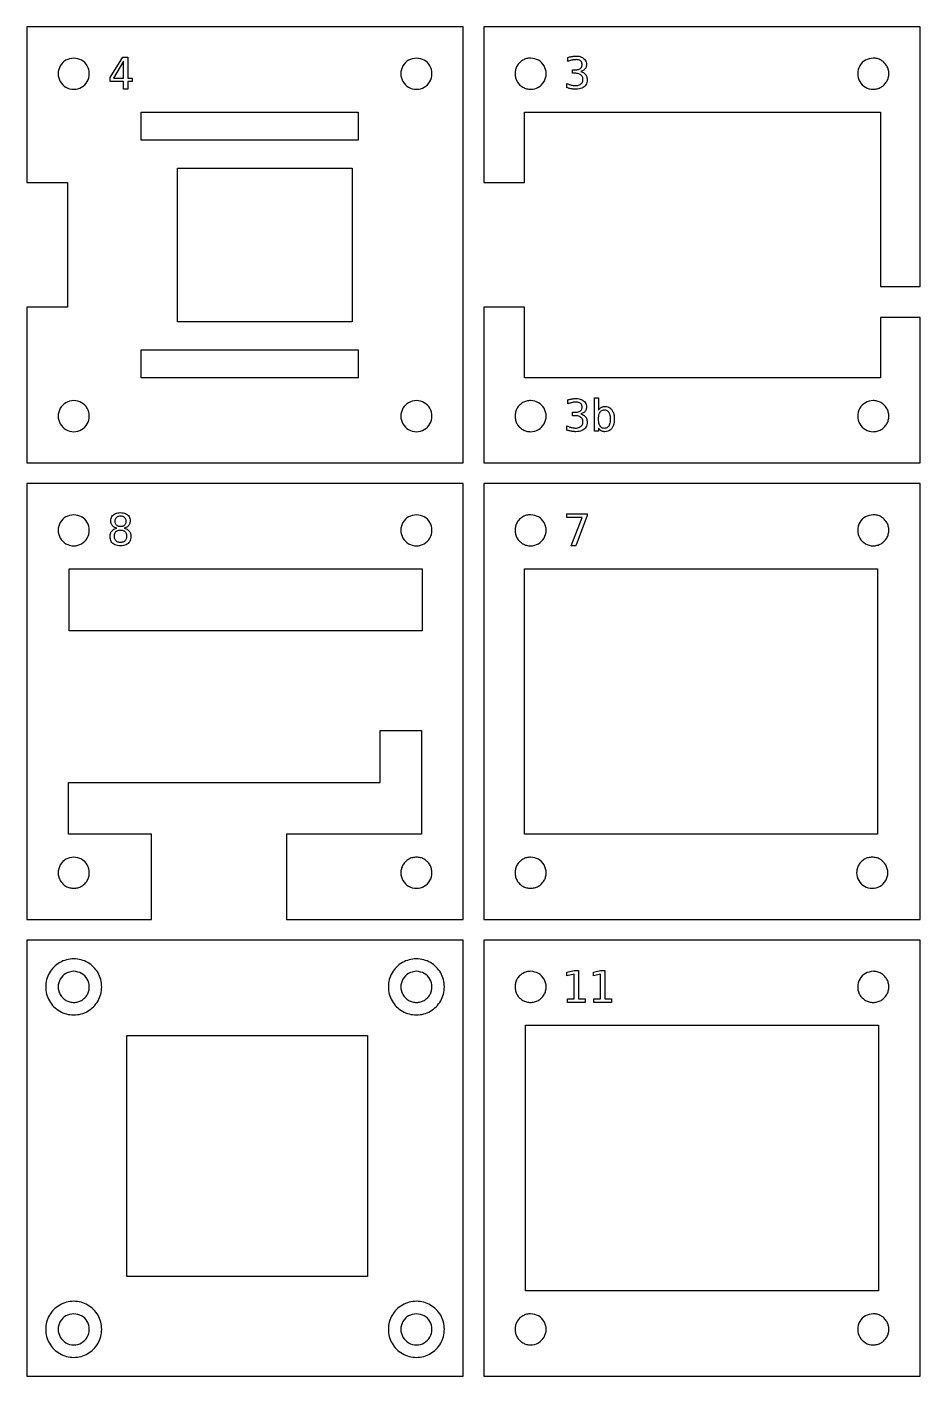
# Model space of a CAD drawing. Extents: x 2 to 176, y 2 to 132.
# Drawn here: x 2 to 88, y 2 to 132 of the extents above; entities that cross this region are included whole.
import ezdxf

# ---------------------------------------------------------------- set-up
doc = ezdxf.new("R2010")
doc.units = 0
for name, color, linetype in [('Material', 7, 'CONTINUOUS'), ('Screws', 7, 'CONTINUOUS'), ('Text', 7, 'CONTINUOUS')]:
    doc.layers.add(name, color=color, linetype=linetype)

msp = doc.modelspace()

# ---------------------------------------------------------------- linework, layer by layer
at = {"layer": 'Material', "color": 1}
for p, q in [((1.999809, 132.000241), (1.999809, 117.00002)), ((44.000208, 132.000241), (1.999809, 132.000241)), ((1.999809, 132.000241), (1.999809, 132.000241)), ((44.000208, 89.999842), (44.000208, 132.000241)), ((46.000018, 132.000241), (46.000018, 117.00002)), ((87.999866, 132.000241), (46.000018, 132.000241)), ((46.000018, 132.000241), (46.000018, 132.000241)), ((87.999866, 106.999872), (87.999866, 132.000241)), ((6.499931, 128.999976), (6.499931, 128.999976)), ((39.500088, 128.999976), (39.500088, 128.999976)), ((50.500139, 128.999976), (50.500139, 128.999976)), ((83.499743, 128.999976), (83.499743, 128.999976)), ((12.999861, 123.799811), (33.89974, 123.799811)), ((12.999861, 121.099959), (12.999861, 123.799811)), ((12.999861, 123.799811), (12.999861, 123.799811)), ((33.89974, 123.799811), (33.89974, 121.099959)), ((49.899866, 117.00002), (49.899866, 123.799811)), ((49.899866, 123.799811), (84.199786, 123.799811)), ((84.199786, 123.799811), (84.199786, 106.999872)), ((33.89974, 121.099959), (12.999861, 121.099959)), ((16.500078, 118.400106), (33.300018, 118.400106)), ((16.500078, 103.599975), (16.500078, 118.400106)), ((16.500078, 118.400106), (16.500078, 118.400106)), ((33.300018, 118.400106), (33.300018, 103.599975)), ((1.999809, 117.00002), (5.900208, 117.00002)), ((5.900208, 117.00002), (5.900208, 105.000063)), ((46.000018, 117.00002), (49.899866, 117.00002)), ((84.199786, 106.999872), (87.999866, 106.999872)), ((5.900208, 105.000063), (1.999809, 105.000063)), ((1.999809, 105.000063), (1.999809, 89.999842)), ((46.000018, 105.000063), (46.000018, 89.999842)), ((49.899866, 105.000063), (46.000018, 105.000063)), ((46.000018, 105.000063), (46.000018, 105.000063)), ((49.899866, 98.200271), (49.899866, 105.000063)), ((33.300018, 103.599975), (16.500078, 103.599975)), ((87.999866, 104.000158), (84.199786, 104.000158)), ((84.199786, 104.000158), (84.199786, 98.200271)), ((87.999866, 89.999842), (87.999866, 104.000158)), ((12.999861, 100.900125), (33.89974, 100.900125)), ((12.999861, 98.200271), (12.999861, 100.900125)), ((12.999861, 100.900125), (12.999861, 100.900125)), ((33.89974, 100.900125), (33.89974, 98.200271)), ((33.89974, 98.200271), (12.999861, 98.200271)), ((84.199786, 98.200271), (49.899866, 98.200271)), ((6.499931, 95.999821), (6.499931, 95.999821)), ((39.500088, 95.999821), (39.500088, 95.999821)), ((50.500139, 95.999821), (50.500139, 95.999821)), ((83.499743, 95.999821), (83.499743, 95.999821)), ((1.999809, 89.999842), (44.000208, 89.999842)), ((46.000018, 89.999842), (87.999866, 89.999842)), ((1.999809, 88.000032), (1.999809, 46.000184)), ((44.000208, 88.000032), (1.999809, 88.000032)), ((1.999809, 88.000032), (1.999809, 88.000032)), ((44.000208, 46.000184), (44.000208, 88.000032)), ((46.000018, 88.000032), (46.000018, 46.000184)), ((87.999866, 88.000032), (46.000018, 88.000032)), ((46.000018, 88.000032), (46.000018, 88.000032)), ((87.999866, 46.000184), (87.999866, 88.000032)), ((6.499931, 84.999767), (6.499931, 84.999767)), ((39.500088, 84.999767), (39.500088, 84.999767)), ((50.500139, 84.999767), (50.500139, 84.999767)), ((83.499743, 84.999767), (83.499743, 84.999767)), ((6.061163, 79.800153), (40.061224, 79.800153)), ((6.061163, 73.800176), (6.061163, 79.800153)), ((6.061163, 79.800153), (6.061163, 79.800153)), ((40.061224, 79.800153), (40.061224, 73.800176)), ((49.899866, 79.800153), (83.899925, 79.800153)), ((49.899866, 54.200063), (49.899866, 79.800153)), ((49.899866, 79.800153), (49.899866, 79.800153)), ((83.899925, 79.800153), (83.899925, 54.200063)), ((40.061224, 73.800176), (6.061163, 73.800176)), ((35.999869, 59.200138), (35.999869, 64.200209)), ((35.999869, 64.200209), (40.000039, 64.200209)), ((40.000039, 64.200209), (40.000039, 59.200138)), ((5.999978, 54.200063), (5.999978, 59.200138)), ((5.999978, 59.200138), (35.999869, 59.200138)), ((40.000039, 59.200138), (40.000039, 54.200063)), ((13.999766, 54.200063), (5.999978, 54.200063)), ((13.999766, 46.000184), (13.999766, 54.200063)), ((40.000039, 54.200063), (27.000178, 54.200063)), ((27.000178, 54.200063), (27.000178, 46.000184)), ((83.899925, 54.200063), (49.899866, 54.200063)), ((6.499931, 52.000163), (6.499931, 52.000163)), ((39.500088, 52.000163), (39.500088, 52.000163)), ((50.500139, 52.000163), (50.500139, 52.000163)), ((83.399974, 52.000163), (83.399974, 52.000163)), ((1.999809, 46.000184), (13.999766, 46.000184)), ((27.000178, 46.000184), (44.000208, 46.000184)), ((46.000018, 46.000184), (87.999866, 46.000184)), ((1.999809, 43.999824), (1.999809, 1.999975)), ((44.000208, 43.999824), (1.999809, 43.999824)), ((1.999809, 43.999824), (1.999809, 43.999824)), ((44.000208, 1.999975), (44.000208, 43.999824)), ((46.000018, 43.999824), (46.000018, 1.999975)), ((87.999866, 43.999824), (46.000018, 43.999824)), ((46.000018, 43.999824), (46.000018, 43.999824)), ((87.999866, 1.999975), (87.999866, 43.999824)), ((6.499931, 41.000112), (6.499931, 41.000112)), ((39.500088, 41.000112), (39.500088, 41.000112)), ((50.500139, 41.000112), (50.500139, 41.000112)), ((83.499743, 41.000112), (83.499743, 41.000112)), ((50.000188, 35.799947), (84.000247, 35.799947)), ((50.000188, 10.199855), (50.000188, 35.799947)), ((50.000188, 35.799947), (50.000188, 35.799947)), ((84.000247, 35.799947), (84.000247, 10.199855)), ((11.599774, 34.800042), (34.799874, 34.800042)), ((11.599774, 11.599942), (11.599774, 34.800042)), ((11.599774, 34.800042), (11.599774, 34.800042)), ((34.799874, 34.800042), (34.799874, 11.599942)), ((34.799874, 11.599942), (11.599774, 11.599942)), ((84.000247, 10.199855), (50.000188, 10.199855)), ((6.499931, 7.999955), (6.499931, 7.999955)), ((39.500088, 7.999955), (39.500088, 7.999955)), ((50.500139, 7.999955), (50.500139, 7.999955)), ((83.499743, 7.999955), (83.499743, 7.999955)), ((1.999809, 1.999975), (44.000208, 1.999975)), ((46.000018, 1.999975), (87.999866, 1.999975))]:
    msp.add_line(p, q, dxfattribs=at)
for points, knots in [([(6.499931, 128.999976), (6.76432, 128.958734), (7.285259, 128.877473), (7.858756, 128.280379), (8.071364, 127.501497), (7.858756, 126.714432), (7.285259, 126.141398), (6.499931, 125.928633), (5.714602, 126.141398), (5.141105, 126.714432), (4.928497, 127.501497), (5.141105, 128.280379), (5.714602, 128.877473), (6.235541, 128.958734), (6.499931, 128.999976)], [0, 0, 0, 0, 0.784194, 1.545134, 2.329328, 3.113522, 3.874462, 4.658656, 5.44285, 6.20379, 6.987984, 7.772178, 8.533118, 9.317312, 9.317312, 9.317312, 9.317312]), ([(39.500088, 128.999976), (39.764477, 128.958734), (40.285416, 128.877473), (40.858912, 128.280379), (41.07152, 127.501497), (40.858912, 126.714433), (40.285416, 126.141398), (39.500087, 125.928633), (38.714758, 126.141397), (38.14126, 126.714432), (37.928652, 127.501497), (38.14126, 128.28038), (38.714758, 128.877474), (39.235698, 128.958734), (39.500088, 128.999976)], [0, 0, 0, 0, 0.784194, 1.545133, 2.329327, 3.113521, 3.87446, 4.658654, 5.442849, 6.203789, 6.987984, 7.772179, 8.533119, 9.317314, 9.317314, 9.317314, 9.317314]), ([(50.500139, 128.999976), (50.76453, 128.958734), (51.285471, 128.877472), (51.858951, 128.280384), (52.071621, 127.501479), (51.858781, 126.714498), (51.286137, 126.14116), (50.630089, 125.965119), (50.107557, 126.034784), (49.741388, 126.186132), (49.427023, 126.427156), (49.185902, 126.741482), (49.034296, 127.107379), (48.982375, 127.500113), (49.034295, 127.892886), (49.185905, 128.258666), (49.427011, 128.573424), (49.741435, 128.812839), (50.107385, 128.970161), (50.368859, 128.99001), (50.500139, 128.999976)], [0, 0, 0, 0, 0.784194, 1.545133, 2.329327, 3.113521, 3.87446, 4.658654, 5.051361, 5.440817, 5.833524, 6.226231, 6.615687, 7.008393, 7.4011, 7.790556, 8.183263, 8.57597, 8.965426, 9.358133, 9.358133, 9.358133, 9.358133]), ([(83.499743, 128.999976), (83.631023, 128.99001), (83.892496, 128.970161), (84.258447, 128.812839), (84.572871, 128.573424), (84.813976, 128.258666), (84.965586, 127.892886), (85.017506, 127.500113), (84.965585, 127.107379), (84.813979, 126.741482), (84.572858, 126.427156), (84.258493, 126.186132), (83.892324, 126.034784), (83.369792, 125.965119), (82.713745, 126.14116), (82.141101, 126.714498), (81.92826, 127.501479), (82.140931, 128.280384), (82.714411, 128.877472), (83.235352, 128.958734), (83.499743, 128.999976)], [0, 0, 0, 0, 0.392707, 0.782163, 1.17487, 1.567576, 1.957033, 2.349739, 2.742446, 3.131902, 3.524609, 3.917316, 4.306772, 4.699478, 5.483672, 6.244612, 7.028806, 7.812999, 8.573939, 9.358133, 9.358133, 9.358133, 9.358133]), ([(6.499931, 95.999821), (6.76432, 95.958579), (7.28526, 95.877318), (7.858757, 95.280223), (8.071364, 94.50134), (7.858756, 93.714276), (7.285259, 93.141242), (6.499931, 92.928477), (5.714602, 93.141242), (5.141105, 93.714276), (4.928497, 94.50134), (5.141104, 95.280223), (5.714601, 95.877318), (6.235541, 95.958579), (6.499931, 95.999821)], [0, 0, 0, 0, 0.784195, 1.545135, 2.32933, 3.113524, 3.874463, 4.658657, 5.442851, 6.20379, 6.987984, 7.772179, 8.533119, 9.317314, 9.317314, 9.317314, 9.317314]), ([(39.500088, 95.999821), (39.764477, 95.958579), (40.285417, 95.877318), (40.858913, 95.280223), (41.07152, 94.50134), (40.858912, 93.714276), (40.285416, 93.141242), (39.500087, 92.928477), (38.714758, 93.141241), (38.14126, 93.714275), (37.928652, 94.50134), (38.141259, 95.280224), (38.714757, 95.877319), (39.235697, 95.958579), (39.500088, 95.999821)], [0, 0, 0, 0, 0.784194, 1.545135, 2.329329, 3.113522, 3.874462, 4.658655, 5.44285, 6.20379, 6.987984, 7.77218, 8.533121, 9.317316, 9.317316, 9.317316, 9.317316]), ([(50.500139, 95.999821), (50.76453, 95.958579), (51.285471, 95.877316), (51.858952, 95.280228), (52.071621, 94.501322), (51.85878, 93.714341), (51.286137, 93.141004), (50.630089, 92.964963), (50.107557, 93.034627), (49.741389, 93.185976), (49.427024, 93.427), (49.185902, 93.741325), (49.034296, 94.107222), (48.982375, 94.499956), (49.034295, 94.892729), (49.185905, 95.25851), (49.42701, 95.573268), (49.741434, 95.812683), (50.107385, 95.970006), (50.368859, 95.989855), (50.500139, 95.999821)], [0, 0, 0, 0, 0.784194, 1.545135, 2.329329, 3.113522, 3.874462, 4.658655, 5.051362, 5.440818, 5.833524, 6.226231, 6.615687, 7.008394, 7.401101, 7.790557, 8.183264, 8.575971, 8.965428, 9.358135, 9.358135, 9.358135, 9.358135]), ([(83.499743, 95.999821), (83.631023, 95.989855), (83.892497, 95.970006), (84.258447, 95.812683), (84.572871, 95.573268), (84.813977, 95.25851), (84.965587, 94.892729), (85.017506, 94.499956), (84.965585, 94.107222), (84.813979, 93.741325), (84.572858, 93.427), (84.258493, 93.185976), (83.892324, 93.034627), (83.369792, 92.964963), (82.713745, 93.141004), (82.141101, 93.714341), (81.928261, 94.501322), (82.14093, 95.280228), (82.71441, 95.877316), (83.235352, 95.958579), (83.499743, 95.999821)], [0, 0, 0, 0, 0.392707, 0.782164, 1.174871, 1.567578, 1.957034, 2.349741, 2.742448, 3.131904, 3.52461, 3.917317, 4.306773, 4.69948, 5.483673, 6.244612, 7.028806, 7.813, 8.57394, 9.358135, 9.358135, 9.358135, 9.358135]), ([(6.499931, 84.999767), (6.76432, 84.958525), (7.285259, 84.877264), (7.858756, 84.280171), (8.071364, 83.501288), (7.858756, 82.714224), (7.285259, 82.14119), (6.499931, 81.928426), (5.714602, 82.14119), (5.141105, 82.714224), (4.928497, 83.501288), (5.141105, 84.280171), (5.714602, 84.877264), (6.235541, 84.958525), (6.499931, 84.999767)], [0, 0, 0, 0, 0.784194, 1.545133, 2.329327, 3.113521, 3.87446, 4.658654, 5.442848, 6.203788, 6.987981, 7.772175, 8.533115, 9.317308, 9.317308, 9.317308, 9.317308]), ([(39.500088, 84.999767), (39.764477, 84.958525), (40.285416, 84.877264), (40.858912, 84.280171), (41.07152, 83.501288), (40.858912, 82.714225), (40.285416, 82.141191), (39.500087, 81.928426), (38.714758, 82.14119), (38.14126, 82.714224), (37.928652, 83.501288), (38.14126, 84.280171), (38.714758, 84.877265), (39.235698, 84.958525), (39.500088, 84.999767)], [0, 0, 0, 0, 0.784193, 1.545133, 2.329326, 3.11352, 3.874459, 4.658653, 5.442847, 6.203787, 6.987982, 7.772176, 8.533116, 9.317311, 9.317311, 9.317311, 9.317311]), ([(50.500139, 84.999767), (50.764529, 84.958525), (51.28547, 84.877263), (51.858951, 84.280175), (52.071621, 83.501271), (51.85878, 82.71429), (51.286137, 82.140952), (50.630089, 81.964912), (50.107557, 82.034576), (49.741389, 82.185924), (49.427024, 82.426948), (49.185902, 82.741274), (49.034296, 83.107171), (48.982375, 83.499905), (49.034295, 83.892678), (49.185906, 84.258457), (49.427011, 84.573215), (49.741435, 84.81263), (50.107385, 84.969952), (50.368859, 84.989801), (50.500139, 84.999767)], [0, 0, 0, 0, 0.784193, 1.545133, 2.329326, 3.11352, 3.874459, 4.658653, 5.051359, 5.440815, 5.833522, 6.226228, 6.615684, 7.008391, 7.401098, 7.790554, 8.18326, 8.575967, 8.965423, 9.358129, 9.358129, 9.358129, 9.358129]), ([(83.499743, 84.999767), (83.631023, 84.989801), (83.892496, 84.969952), (84.258446, 84.81263), (84.57287, 84.573215), (84.813976, 84.258457), (84.965586, 83.892678), (85.017507, 83.499905), (84.965585, 83.107171), (84.813979, 82.741274), (84.572858, 82.426948), (84.258493, 82.185924), (83.892324, 82.034576), (83.369792, 81.964912), (82.713745, 82.140952), (82.141101, 82.71429), (81.92826, 83.501271), (82.140931, 84.280175), (82.714411, 84.877263), (83.235352, 84.958525), (83.499743, 84.999767)], [0, 0, 0, 0, 0.392707, 0.782163, 1.174869, 1.567576, 1.957032, 2.349738, 2.742445, 3.131901, 3.524608, 3.917314, 4.30677, 4.699477, 5.48367, 6.24461, 7.028803, 7.812997, 8.573936, 9.358129, 9.358129, 9.358129, 9.358129]), ([(6.499931, 52.000163), (6.7643, 51.958874), (7.2852, 51.87752), (7.858989, 51.281115), (8.034918, 50.630912), (7.965269, 50.107604), (7.813917, 49.74159), (7.572894, 49.427183), (7.258568, 49.186073), (6.892673, 49.034464), (6.499931, 48.982544), (6.107188, 49.034464), (5.741294, 49.186073), (5.426967, 49.427183), (5.185944, 49.74159), (5.034592, 50.107604), (4.964943, 50.630912), (5.140872, 51.281115), (5.714661, 51.87752), (6.235561, 51.958874), (6.499931, 52.000163)], [0, 0, 0, 0, 0.784194, 1.545133, 2.329327, 2.722034, 3.11149, 3.504197, 3.896903, 4.28636, 4.679066, 5.071773, 5.461229, 5.853936, 6.246643, 6.636099, 7.028806, 7.812999, 8.573939, 9.358133, 9.358133, 9.358133, 9.358133]), ([(39.500088, 52.000163), (39.631364, 51.990149), (39.89283, 51.970203), (40.258724, 51.812749), (40.573051, 51.573203), (40.814074, 51.258416), (40.965425, 50.892359), (41.035074, 50.369791), (40.859145, 49.713757), (40.285356, 49.141124), (39.500087, 48.928223), (38.714818, 49.141123), (38.141028, 49.713756), (37.965098, 50.369791), (38.034747, 50.892359), (38.186099, 51.258417), (38.427123, 51.573204), (38.74145, 51.81275), (39.107345, 51.970204), (39.368811, 51.990149), (39.500088, 52.000163)], [0, 0, 0, 0, 0.392707, 0.782163, 1.174869, 1.567576, 1.957032, 2.349738, 3.133932, 3.894871, 4.679065, 5.463259, 6.224199, 7.008394, 7.401101, 7.790557, 8.183264, 8.575971, 8.965428, 9.358135, 9.358135, 9.358135, 9.358135]), ([(50.500139, 52.000163), (50.764508, 51.958874), (51.285408, 51.87752), (51.859196, 51.281115), (52.035126, 50.630912), (51.965476, 50.107604), (51.814125, 49.74159), (51.573102, 49.427183), (51.258776, 49.186076), (50.89288, 49.034453), (50.500112, 48.982581), (50.107292, 49.034324), (49.74127, 49.185884), (49.426807, 49.426975), (49.185715, 49.741438), (49.034156, 50.107462), (48.982413, 50.500273), (49.034284, 50.893073), (49.185909, 51.258854), (49.427011, 51.573611), (49.741435, 51.813026), (50.107385, 51.970348), (50.368859, 51.990197), (50.500139, 52.000163)], [0, 0, 0, 0, 0.784193, 1.545133, 2.329326, 2.722033, 3.111489, 3.504195, 3.896902, 4.286358, 4.679065, 5.071863, 5.461409, 5.854208, 6.247007, 6.636553, 7.029352, 7.422058, 7.811514, 8.204221, 8.596927, 8.986383, 9.37909, 9.37909, 9.37909, 9.37909]), ([(83.399974, 52.000163), (83.531251, 51.990149), (83.792716, 51.970203), (84.158611, 51.812749), (84.472937, 51.573203), (84.71396, 51.258416), (84.865312, 50.892359), (84.934961, 50.369791), (84.759032, 49.713757), (84.185243, 49.141124), (83.399974, 48.928223), (82.614706, 49.141124), (82.040917, 49.713757), (81.864987, 50.369791), (81.934637, 50.892359), (82.085988, 51.258416), (82.327011, 51.573203), (82.641338, 51.812749), (83.007232, 51.970203), (83.268698, 51.990149), (83.399974, 52.000163)], [0, 0, 0, 0, 0.392707, 0.782163, 1.174869, 1.567576, 1.957032, 2.349738, 3.133932, 3.894871, 4.679065, 5.463258, 6.224197, 7.008391, 7.401098, 7.790554, 8.18326, 8.575967, 8.965423, 9.358129, 9.358129, 9.358129, 9.358129]), ([(6.499931, 41.000112), (6.7643, 40.958823), (7.285201, 40.877468), (7.85899, 40.281062), (8.034919, 39.630858), (7.965268, 39.10755), (7.813916, 38.741537), (7.572893, 38.427131), (7.258567, 38.186021), (6.892672, 38.034412), (6.499931, 37.982492), (6.107189, 38.034412), (5.741294, 38.186021), (5.426968, 38.427131), (5.185945, 38.741537), (5.034593, 39.10755), (4.964942, 39.630858), (5.140871, 40.281062), (5.71466, 40.877468), (6.235561, 40.958823), (6.499931, 41.000112)], [0, 0, 0, 0, 0.784195, 1.545135, 2.32933, 2.722036, 3.111492, 3.504198, 3.896904, 4.28636, 4.679066, 5.071772, 5.461228, 5.853934, 6.246641, 6.636096, 7.028803, 7.812997, 8.573938, 9.358133, 9.358133, 9.358133, 9.358133]), ([(39.500088, 41.000112), (39.764457, 40.958822), (40.285357, 40.877468), (40.859146, 40.281062), (41.035075, 39.630858), (40.965424, 39.10755), (40.814073, 38.741537), (40.57305, 38.427131), (40.258723, 38.186021), (39.892829, 38.034413), (39.500087, 37.982492), (39.107345, 38.034412), (38.741451, 38.18602), (38.427124, 38.42713), (38.1861, 38.741536), (38.034748, 39.10755), (37.965097, 39.630858), (38.141026, 40.281063), (38.714817, 40.877469), (39.235717, 40.958823), (39.500088, 41.000112)], [0, 0, 0, 0, 0.784194, 1.545135, 2.329329, 2.722035, 3.111491, 3.504197, 3.896903, 4.286358, 4.679065, 5.071771, 5.461227, 5.853934, 6.24664, 6.636096, 7.028803, 7.812998, 8.573939, 9.358135, 9.358135, 9.358135, 9.358135]), ([(50.500139, 41.000112), (50.764509, 40.958822), (51.285409, 40.877468), (51.859197, 40.281062), (52.035126, 39.630858), (51.965476, 39.10755), (51.814124, 38.741537), (51.573101, 38.42713), (51.258775, 38.186024), (50.89288, 38.034402), (50.500112, 37.98253), (50.107293, 38.034273), (49.741271, 38.185832), (49.426808, 38.426923), (49.185716, 38.741385), (49.034156, 39.107409), (48.982413, 39.50022), (49.034284, 39.893019), (49.185908, 40.258801), (49.427009, 40.573559), (49.741434, 40.812974), (50.107385, 40.970297), (50.368859, 40.990146), (50.500139, 41.000112)], [0, 0, 0, 0, 0.784194, 1.545135, 2.329329, 2.722035, 3.111491, 3.504197, 3.896903, 4.286358, 4.679065, 5.071863, 5.461408, 5.854207, 6.247005, 6.63655, 7.029349, 7.422056, 7.811512, 8.204219, 8.596926, 8.986383, 9.37909, 9.37909, 9.37909, 9.37909]), ([(83.499743, 41.000112), (83.631023, 40.990146), (83.892497, 40.970297), (84.258447, 40.812974), (84.572872, 40.573559), (84.813974, 40.258801), (84.965598, 39.893019), (85.017469, 39.50022), (84.965725, 39.107409), (84.814165, 38.741385), (84.573074, 38.426923), (84.258611, 38.185832), (83.892589, 38.034273), (83.49977, 37.98253), (83.107002, 38.034402), (82.741107, 38.186024), (82.426781, 38.42713), (82.185758, 38.741537), (82.034406, 39.10755), (81.964755, 39.630858), (82.140684, 40.281062), (82.714473, 40.877468), (83.235373, 40.958822), (83.499743, 41.000112)], [0, 0, 0, 0, 0.392707, 0.782164, 1.174871, 1.567578, 1.957034, 2.349741, 2.742539, 3.132085, 3.524883, 3.917681, 4.307227, 4.700025, 5.092731, 5.482187, 5.874893, 6.267599, 6.657055, 7.049761, 7.833955, 8.594895, 9.37909, 9.37909, 9.37909, 9.37909]), ([(6.499931, 7.999955), (6.76432, 7.958713), (7.285259, 7.877452), (7.858756, 7.280359), (8.071364, 6.501476), (7.858757, 5.714411), (7.28526, 5.141376), (6.499931, 4.92861), (5.714601, 5.141376), (5.141104, 5.714411), (4.928497, 6.501476), (5.141105, 7.280359), (5.714602, 7.877452), (6.235541, 7.958713), (6.499931, 7.999955)], [0, 0, 0, 0, 0.784194, 1.545133, 2.329327, 3.113522, 3.874462, 4.658657, 5.442852, 6.203792, 6.987987, 7.77218, 8.53312, 9.317314, 9.317314, 9.317314, 9.317314]), ([(39.500088, 7.999955), (39.764477, 7.958713), (40.285416, 7.877452), (40.858912, 7.280358), (41.07152, 6.501476), (40.858913, 5.714411), (40.285417, 5.141376), (39.500087, 4.928611), (38.714757, 5.141375), (38.141259, 5.71441), (37.928652, 6.501476), (38.14126, 7.280359), (38.714758, 7.877453), (39.235698, 7.958713), (39.500088, 7.999955)], [0, 0, 0, 0, 0.784193, 1.545133, 2.329326, 3.113521, 3.874461, 4.658655, 5.442851, 6.203792, 6.987987, 7.772181, 8.533122, 9.317316, 9.317316, 9.317316, 9.317316]), ([(50.500139, 7.999955), (50.764529, 7.958712), (51.28547, 7.87745), (51.858951, 7.280363), (52.071621, 6.501458), (51.858782, 5.714477), (51.286137, 5.141138), (50.63009, 4.965097), (50.107557, 5.034761), (49.741388, 5.18611), (49.427023, 5.427134), (49.185901, 5.741461), (49.034296, 6.107358), (48.982375, 6.500092), (49.034295, 6.892865), (49.185906, 7.258645), (49.427011, 7.573403), (49.741435, 7.812817), (50.107385, 7.97014), (50.368859, 7.989989), (50.500139, 7.999955)], [0, 0, 0, 0, 0.784193, 1.545133, 2.329326, 3.113521, 3.874461, 4.658655, 5.051362, 5.440819, 5.833526, 6.226233, 6.615689, 7.008396, 7.401103, 7.790559, 8.183266, 8.575972, 8.965428, 9.358135, 9.358135, 9.358135, 9.358135]), ([(83.499743, 7.999955), (83.631023, 7.989989), (83.892496, 7.97014), (84.258446, 7.812817), (84.57287, 7.573403), (84.813976, 7.258645), (84.965586, 6.892865), (85.017506, 6.500092), (84.965586, 6.107358), (84.81398, 5.741461), (84.572859, 5.427134), (84.258494, 5.18611), (83.892325, 5.034761), (83.369792, 4.965097), (82.713744, 5.141138), (82.1411, 5.714477), (81.928261, 6.501458), (82.140931, 7.280363), (82.714411, 7.87745), (83.235352, 7.958712), (83.499743, 7.999955)], [0, 0, 0, 0, 0.392707, 0.782163, 1.174869, 1.567576, 1.957032, 2.349738, 2.742445, 3.131902, 3.524609, 3.917316, 4.306773, 4.69948, 5.483674, 6.244614, 7.028809, 7.813002, 8.573941, 9.358135, 9.358135, 9.358135, 9.358135])]:
    msp.add_open_spline(points, degree=3, knots=knots, dxfattribs=at)
at = {"layer": 'Screws', "color": 5}
for p, q in [((9.2, 39.500005), (9.2, 39.500005)), ((42.2, 39.500005), (42.2, 39.500005)), ((9.2, 6.500003), (9.2, 6.500003)), ((42.2, 6.500003), (42.2, 6.500003))]:
    msp.add_line(p, q, dxfattribs=at)
for points, knots in [([(9.2, 39.500005), (9.182001, 39.263732), (9.146152, 38.793143), (8.862854, 38.134573), (8.431845, 37.56876), (7.865272, 37.134919), (7.206905, 36.862131), (6.499988, 36.768812), (5.793141, 36.862131), (5.134568, 37.134919), (4.568756, 37.56876), (4.134915, 38.134573), (3.862126, 38.793143), (3.768808, 39.500005), (3.862126, 40.206867), (4.134915, 40.865436), (4.568756, 41.431249), (5.134568, 41.86509), (5.793141, 42.137879), (6.499988, 42.231197), (7.206905, 42.137879), (7.865272, 41.86509), (8.431845, 41.431249), (8.862854, 40.865436), (9.146152, 40.206867), (9.182001, 39.736277), (9.2, 39.500005)], [0, 0, 0, 0, 0.706792, 1.407735, 2.114528, 2.82132, 3.522263, 4.229055, 4.935848, 5.636791, 6.343583, 7.050375, 7.751319, 8.458111, 9.164903, 9.865846, 10.572638, 11.279431, 11.980374, 12.687166, 13.393958, 14.094902, 14.801694, 15.508486, 16.209429, 16.916222, 16.916222, 16.916222, 16.916222]), ([(42.2, 39.500005), (42.182001, 39.263732), (42.146153, 38.793143), (41.862855, 38.134573), (41.431845, 37.56876), (40.865272, 37.134919), (40.206905, 36.862131), (39.499988, 36.768812), (38.793141, 36.862131), (38.134568, 37.134919), (37.568755, 37.56876), (37.134914, 38.134573), (36.862126, 38.793143), (36.768808, 39.500005), (36.862126, 40.206867), (37.134914, 40.865436), (37.568755, 41.43125), (38.134568, 41.86509), (38.793141, 42.137879), (39.499988, 42.231197), (40.206905, 42.137879), (40.865272, 41.86509), (41.431845, 41.43125), (41.862855, 40.865436), (42.146153, 40.206867), (42.182001, 39.736277), (42.2, 39.500005)], [0, 0, 0, 0, 0.706792, 1.407736, 2.114528, 2.82132, 3.522263, 4.229056, 4.935848, 5.636791, 6.343583, 7.050376, 7.751319, 8.458111, 9.164904, 9.865847, 10.572639, 11.279431, 11.980375, 12.687167, 13.393959, 14.094903, 14.801695, 15.508487, 16.20943, 16.916223, 16.916223, 16.916223, 16.916223]), ([(9.2, 6.500003), (9.182001, 6.263731), (9.146152, 5.793141), (8.862854, 5.134571), (8.431845, 4.568758), (7.865272, 4.134917), (7.206905, 3.862129), (6.499988, 3.768811), (5.793141, 3.862129), (5.134568, 4.134917), (4.568756, 4.568758), (4.134915, 5.134571), (3.862126, 5.793141), (3.768808, 6.500003), (3.862126, 7.206865), (4.134915, 7.865435), (4.568756, 8.431248), (5.134568, 8.865089), (5.793141, 9.137877), (6.499988, 9.231195), (7.206905, 9.137877), (7.865272, 8.865089), (8.431845, 8.431248), (8.862854, 7.865435), (9.146152, 7.206865), (9.182001, 6.736275), (9.2, 6.500003)], [0, 0, 0, 0, 0.706792, 1.407735, 2.114528, 2.82132, 3.522263, 4.229055, 4.935848, 5.636791, 6.343583, 7.050375, 7.751319, 8.458111, 9.164903, 9.865846, 10.572638, 11.279431, 11.980374, 12.687166, 13.393958, 14.094902, 14.801694, 15.508486, 16.209429, 16.916222, 16.916222, 16.916222, 16.916222]), ([(42.2, 6.500003), (42.182001, 6.263731), (42.146153, 5.793141), (41.862855, 5.134571), (41.431845, 4.568758), (40.865272, 4.134917), (40.206905, 3.862129), (39.499988, 3.768811), (38.793141, 3.862129), (38.134568, 4.134917), (37.568755, 4.568758), (37.134914, 5.134571), (36.862126, 5.793141), (36.768808, 6.500003), (36.862126, 7.206865), (37.134914, 7.865435), (37.568755, 8.431248), (38.134568, 8.865089), (38.793141, 9.137877), (39.499988, 9.231195), (40.206905, 9.137877), (40.865272, 8.865089), (41.431845, 8.431248), (41.862855, 7.865435), (42.146153, 7.206865), (42.182001, 6.736275), (42.2, 6.500003)], [0, 0, 0, 0, 0.706792, 1.407736, 2.114528, 2.82132, 3.522263, 4.229056, 4.935848, 5.636791, 6.343583, 7.050376, 7.751319, 8.458111, 9.164904, 9.865847, 10.572639, 11.279431, 11.980375, 12.687167, 13.393959, 14.094903, 14.801695, 15.508487, 16.20943, 16.916223, 16.916223, 16.916223, 16.916223])]:
    msp.add_open_spline(points, degree=3, knots=knots, dxfattribs=at)
at = {"layer": 'Text', "color": 7}
for p, q in [((10.000001, 127.130686), (11.240332, 129.086121)), ((11.30855, 128.705782), (10.33489, 127.074875)), ((11.240332, 129.086121), (11.724061, 129.086121)), ((11.240332, 129.086121), (11.240332, 129.086121)), ((11.30855, 127.074875), (11.30855, 128.705782)), ((11.30855, 128.705782), (11.30855, 128.705782)), ((11.724061, 129.086121), (11.724061, 127.074875)), ((54.093023, 128.685109), (54.093023, 129.069582)), ((54.533341, 127.537893), (54.533341, 127.881024)), ((54.533341, 127.881024), (54.851692, 127.881024)), ((54.851692, 127.537893), (54.533341, 127.537893)), ((55.32095, 127.711526), (55.32095, 127.711526)), ((10.000001, 126.735878), (10.000001, 127.130686)), ((11.30855, 126.735878), (10.000001, 126.735878)), ((10.33489, 127.074875), (11.30855, 127.074875)), ((11.30855, 126.000006), (11.30855, 126.735878)), ((11.724061, 127.074875), (12.135437, 127.074875)), ((12.135437, 126.735878), (11.724061, 126.735878)), ((11.724061, 126.735878), (11.724061, 126.000006)), ((12.135437, 127.074875), (12.135437, 126.735878)), ((53.999999, 126.152966), (53.999999, 126.568444)), ((11.724061, 126.000006), (11.30855, 126.000006)), ((56.662577, 93.059942), (56.662577, 96.27628)), ((56.662577, 96.27628), (57.042945, 96.27628)), ((57.042945, 96.27628), (57.042945, 95.079456)), ((54.093026, 95.685104), (54.093026, 96.069574)), ((57.042945, 95.079456), (57.042945, 95.079456)), ((54.533341, 94.537887), (54.533341, 94.881016)), ((54.533341, 94.881016), (54.851695, 94.881016)), ((54.851695, 94.537887), (54.533341, 94.537887)), ((55.320953, 94.71152), (55.320953, 94.71152)), ((58.161312, 94.215427), (58.161312, 94.215427)), ((53.999999, 93.152958), (53.999999, 93.568438)), ((57.042945, 93.059942), (56.662577, 93.059942)), ((57.042945, 93.351395), (57.042945, 93.059942)), ((53.999998, 85.08613), (55.943186, 85.08613)), ((53.999998, 84.734729), (53.999998, 85.08613)), ((53.999998, 85.08613), (53.999998, 85.08613)), ((55.47806, 84.734729), (53.999998, 84.734729)), ((54.403106, 82.000013), (55.47806, 84.734729)), ((55.943186, 84.908363), (54.83929, 82.000013)), ((55.943186, 85.08613), (55.943186, 84.908363)), ((10.487864, 84.362657), (10.487864, 84.362657)), ((10.63877, 83.699133), (10.63877, 83.699133)), ((11.002601, 83.5255), (11.002601, 83.5255)), ((54.83929, 82.000013), (54.403106, 82.000013)), ((53.999998, 40.933167), (54.694586, 41.086129)), ((53.999998, 40.552828), (53.999998, 40.933167)), ((54.69872, 40.709927), (53.999998, 40.552828)), ((54.694586, 41.086129), (55.112164, 41.086129)), ((54.69872, 38.351415), (54.69872, 40.709927)), ((55.112164, 41.086129), (55.112164, 38.351415)), ((56.546812, 40.933167), (57.241397, 41.086129)), ((56.546812, 40.552828), (56.546812, 40.933167)), ((57.245531, 40.709927), (56.546812, 40.552828)), ((57.241397, 41.086129), (57.658975, 41.086129)), ((57.245531, 38.351415), (57.245531, 40.709927)), ((57.658975, 41.086129), (57.658975, 38.351415)), ((54.049612, 38.351415), (54.69872, 38.351415)), ((54.049612, 38.000014), (54.049612, 38.351415)), ((54.049612, 38.351415), (54.049612, 38.351415)), ((55.753, 38.000014), (54.049612, 38.000014)), ((55.112164, 38.351415), (55.753, 38.351415)), ((55.753, 38.351415), (55.753, 38.000014)), ((56.596426, 38.351415), (57.245531, 38.351415)), ((56.596426, 38.000014), (56.596426, 38.351415)), ((56.596426, 38.351415), (56.596426, 38.351415)), ((58.299814, 38.000014), (56.596426, 38.000014)), ((57.658975, 38.351415), (58.299814, 38.351415)), ((58.299814, 38.351415), (58.299814, 38.000014))]:
    msp.add_line(p, q, dxfattribs=at)
for points, knots in [([(54.093023, 129.069582), (54.146467, 129.083362), (54.24891, 129.109777), (54.397133, 129.142846), (54.53371, 129.169149), (54.659609, 129.187699), (54.775525, 129.199128), (54.943265, 129.205062), (55.156785, 129.187863), (55.404659, 129.113079), (55.607568, 128.984773), (55.763811, 128.816093), (55.857504, 128.605799), (55.881531, 128.399667), (55.865855, 128.217758), (55.817823, 128.071904), (55.736255, 127.946695), (55.624973, 127.842643), (55.484154, 127.761127), (55.377178, 127.728615), (55.32095, 127.711526)], [0, 0, 0, 0, 0.165565, 0.317363, 0.455525, 0.58273, 0.699019, 0.804741, 1.0861, 1.337589, 1.573609, 1.798192, 2.017451, 2.252276, 2.41314, 2.562176, 2.708002, 2.856672, 3.015391, 3.191255, 3.191255, 3.191255, 3.191255]), ([(54.851692, 127.881024), (54.911162, 127.883285), (55.022495, 127.887517), (55.17639, 127.929518), (55.301738, 127.99974), (55.395704, 128.097483), (55.451629, 128.221309), (55.466528, 128.360812), (55.452394, 128.500809), (55.401518, 128.628839), (55.31311, 128.728624), (55.195402, 128.801529), (55.048503, 128.843102), (54.900353, 128.852997), (54.759499, 128.847204), (54.632404, 128.833373), (54.502391, 128.810139), (54.369035, 128.777596), (54.231636, 128.736369), (54.139937, 128.702458), (54.093023, 128.685109)], [0, 0, 0, 0, 0.178104, 0.333427, 0.47368, 0.604315, 0.733191, 0.873521, 1.020552, 1.151839, 1.279642, 1.413597, 1.561834, 1.732858, 1.856978, 1.984514, 2.116079, 2.252902, 2.396124, 2.546149, 2.546149, 2.546149, 2.546149]), ([(55.32095, 127.711526), (55.384307, 127.691595), (55.505786, 127.653379), (55.665134, 127.554942), (55.791193, 127.429066), (55.883209, 127.277385), (55.937063, 127.101451), (55.954392, 126.888003), (55.929459, 126.652376), (55.830992, 126.417607), (55.665089, 126.230025), (55.443021, 126.0934), (55.170358, 126.014289), (54.925261, 125.996653), (54.724502, 126.003), (54.579538, 126.016168), (54.433398, 126.038018), (54.287304, 126.068154), (54.142243, 126.105679), (54.047458, 126.137189), (53.999999, 126.152966)], [0, 0, 0, 0, 0.198651, 0.380889, 0.555642, 0.728563, 0.907693, 1.102363, 1.367954, 1.610876, 1.853583, 2.106909, 2.382862, 2.697081, 2.840015, 2.985312, 3.133471, 3.28307, 3.432655, 3.582655, 3.582655, 3.582655, 3.582655]), ([(53.999999, 126.568444), (54.046305, 126.545459), (54.137061, 126.500409), (54.276109, 126.44609), (54.413718, 126.403586), (54.550549, 126.373521), (54.6868, 126.355431), (54.848156, 126.348296), (55.025404, 126.360376), (55.20683, 126.410572), (55.353212, 126.498029), (55.460669, 126.621544), (55.522783, 126.778384), (55.539799, 126.948774), (55.522469, 127.117154), (55.459128, 127.26644), (55.352638, 127.386101), (55.212605, 127.475505), (55.040751, 127.529467), (54.917103, 127.534978), (54.851692, 127.537893)], [0, 0, 0, 0, 0.155028, 0.303844, 0.447265, 0.586707, 0.723631, 0.859051, 1.070839, 1.253994, 1.418656, 1.575156, 1.736124, 1.916432, 2.084423, 2.239043, 2.394502, 2.557665, 2.732001, 2.92781, 2.92781, 2.92781, 2.92781]), ([(54.093026, 96.069574), (54.146469, 96.083355), (54.248911, 96.109771), (54.397134, 96.142839), (54.53371, 96.169143), (54.659609, 96.187692), (54.775525, 96.199121), (54.943265, 96.205054), (55.156785, 96.187855), (55.40466, 96.113072), (55.607571, 95.984768), (55.763814, 95.816088), (55.857507, 95.605792), (55.881534, 95.399661), (55.865858, 95.217752), (55.817826, 95.071898), (55.736257, 94.946689), (55.624975, 94.842637), (55.484157, 94.761121), (55.377181, 94.728609), (55.320953, 94.71152)], [0, 0, 0, 0, 0.165564, 0.31736, 0.455523, 0.582728, 0.699016, 0.804738, 1.086097, 1.337588, 1.573609, 1.798192, 2.017451, 2.252276, 2.41314, 2.562176, 2.708002, 2.856672, 3.015391, 3.191254, 3.191254, 3.191254, 3.191254]), ([(54.851695, 94.881016), (54.911164, 94.883277), (55.022496, 94.88751), (55.17639, 94.92951), (55.301738, 94.999734), (55.395706, 95.097475), (55.451631, 95.221301), (55.466531, 95.360804), (55.452397, 95.500802), (55.401521, 95.628832), (55.313113, 95.728619), (55.195404, 95.801523), (55.048503, 95.843096), (54.900354, 95.852991), (54.7595, 95.847198), (54.632405, 95.833367), (54.502391, 95.810133), (54.369036, 95.77759), (54.231638, 95.736363), (54.139939, 95.702452), (54.093026, 95.685104)], [0, 0, 0, 0, 0.178102, 0.333425, 0.473678, 0.604314, 0.733189, 0.873519, 1.020551, 1.151838, 1.279642, 1.413599, 1.561837, 1.732861, 1.856979, 1.984515, 2.116081, 2.252904, 2.396126, 2.546149, 2.546149, 2.546149, 2.546149]), ([(58.161312, 94.215427), (58.158884, 94.305924), (58.15442, 94.472304), (58.109279, 94.699107), (58.032951, 94.88026), (57.920949, 95.014546), (57.772414, 95.094453), (57.604755, 95.115678), (57.436602, 95.09427), (57.286619, 95.013644), (57.173826, 94.878582), (57.095559, 94.697662), (57.050951, 94.471358), (57.038598, 94.215739), (57.050951, 93.960083), (57.095787, 93.73391), (57.173556, 93.552449), (57.28664, 93.417216), (57.436596, 93.336579), (57.604757, 93.315173), (57.772413, 93.336398), (57.920949, 93.416305), (58.032951, 93.550591), (58.109279, 93.731745), (58.15442, 93.958548), (58.158884, 94.124929), (58.161312, 94.215427)], [0, 0, 0, 0, 0.271234, 0.498666, 0.689681, 0.855427, 1.012983, 1.183197, 1.354808, 1.513904, 1.68142, 1.872698, 2.099599, 2.369699, 2.638884, 2.865785, 3.0579, 3.225416, 3.384512, 3.556123, 3.726337, 3.883893, 4.049639, 4.240654, 4.468087, 4.739323, 4.739323, 4.739323, 4.739323]), ([(57.042945, 95.079456), (57.064356, 95.115184), (57.106451, 95.185427), (57.192232, 95.273417), (57.292005, 95.343977), (57.406124, 95.39444), (57.53217, 95.424829), (57.706963, 95.43663), (57.92216, 95.410241), (58.154178, 95.297368), (58.336859, 95.109699), (58.470717, 94.862497), (58.548214, 94.559457), (58.569941, 94.221932), (58.548058, 93.882775), (58.469845, 93.574996), (58.335674, 93.324057), (58.151983, 93.134333), (57.919132, 93.020725), (57.704077, 92.994274), (57.530442, 93.005869), (57.406604, 93.035698), (57.293491, 93.084804), (57.194708, 93.156067), (57.108438, 93.244636), (57.065089, 93.3153), (57.042945, 93.351395)], [0, 0, 0, 0, 0.124604, 0.244974, 0.365474, 0.489264, 0.616949, 0.752383, 1.013486, 1.257554, 1.511239, 1.786345, 2.091886, 2.442004, 2.797406, 3.107783, 3.387266, 3.641923, 3.886913, 4.149183, 4.282082, 4.407596, 4.52945, 4.649521, 4.770865, 4.897567, 4.897567, 4.897567, 4.897567]), ([(55.320953, 94.71152), (55.384309, 94.691589), (55.505788, 94.653372), (55.665134, 94.554935), (55.791193, 94.429059), (55.883209, 94.277377), (55.937063, 94.101444), (55.954392, 93.887996), (55.929459, 93.652369), (55.830992, 93.4176), (55.665093, 93.230016), (55.443022, 93.093392), (55.170359, 93.014282), (54.925261, 92.996647), (54.724502, 93.002994), (54.57954, 93.016161), (54.4334, 93.03801), (54.287306, 93.068147), (54.142244, 93.105673), (54.047458, 93.137182), (53.999999, 93.152958)], [0, 0, 0, 0, 0.19865, 0.380887, 0.55564, 0.728562, 0.907692, 1.102362, 1.367952, 1.610874, 1.85358, 2.106907, 2.38286, 2.697081, 2.840014, 2.98531, 3.133468, 3.283067, 3.432653, 3.582654, 3.582654, 3.582654, 3.582654]), ([(53.999999, 93.568438), (54.046305, 93.545453), (54.137061, 93.500403), (54.276111, 93.446083), (54.41372, 93.40358), (54.550551, 93.373514), (54.6868, 93.355423), (54.848157, 93.348288), (55.025404, 93.360368), (55.20683, 93.410564), (55.353212, 93.498022), (55.460669, 93.621537), (55.522783, 93.778377), (55.539799, 93.948767), (55.522469, 94.117146), (55.459128, 94.266433), (55.352638, 94.386093), (55.212605, 94.475498), (55.040752, 94.529461), (54.917105, 94.534972), (54.851695, 94.537887)], [0, 0, 0, 0, 0.155029, 0.303845, 0.447268, 0.586708, 0.723632, 0.859051, 1.070839, 1.253994, 1.418656, 1.575157, 1.736125, 1.916432, 2.084423, 2.239044, 2.394503, 2.557666, 2.732001, 2.927808, 2.927808, 2.927808, 2.927808]), ([(10.63877, 83.699133), (10.582815, 83.716296), (10.474757, 83.74944), (10.332112, 83.836941), (10.216724, 83.948642), (10.132581, 84.083637), (10.082066, 84.237463), (10.065899, 84.42279), (10.088143, 84.626706), (10.173798, 84.830961), (10.318536, 84.994831), (10.509584, 85.117278), (10.744212, 85.188803), (11.002985, 85.208806), (11.261966, 85.188815), (11.497316, 85.117382), (11.688704, 84.994899), (11.833471, 84.830956), (11.91911, 84.626709), (11.941434, 84.422775), (11.925033, 84.237391), (11.87387, 84.083351), (11.788338, 83.949368), (11.674385, 83.836746), (11.532146, 83.749384), (11.424371, 83.71629), (11.368499, 83.699133)], [0, 0, 0, 0, 0.175009, 0.337972, 0.496656, 0.652859, 0.810393, 0.977725, 1.207705, 1.419142, 1.631299, 1.853584, 2.091552, 2.359312, 2.628215, 2.86684, 3.089318, 3.301475, 3.512912, 3.742892, 3.910247, 4.067999, 4.224813, 4.382678, 4.545053, 4.719845, 4.719845, 4.719845, 4.719845]), ([(10.487864, 84.362657), (10.490212, 84.311526), (10.49461, 84.215748), (10.539403, 84.084147), (10.615397, 83.979374), (10.721671, 83.904573), (10.854431, 83.861728), (11.002987, 83.850119), (11.151739, 83.861717), (11.285246, 83.904462), (11.391797, 83.979302), (11.468077, 84.084153), (11.511727, 84.215744), (11.523514, 84.363505), (11.5117, 84.511873), (11.468228, 84.645552), (11.392083, 84.751719), (11.286294, 84.828493), (11.152421, 84.871766), (11.003292, 84.883562), (10.854242, 84.87159), (10.721151, 84.827246), (10.615561, 84.749889), (10.539341, 84.643885), (10.494638, 84.51089), (10.490221, 84.414237), (10.487864, 84.362657)], [0, 0, 0, 0, 0.152981, 0.286561, 0.410592, 0.53507, 0.669736, 0.824079, 0.979566, 1.114885, 1.239549, 1.363581, 1.497161, 1.650142, 1.805638, 1.941171, 2.066502, 2.191093, 2.326634, 2.483057, 2.637444, 2.772561, 2.898387, 3.023531, 3.158412, 3.312766, 3.312766, 3.312766, 3.312766]), ([(11.368499, 83.699133), (11.433045, 83.681706), (11.556511, 83.648372), (11.719304, 83.55399), (11.848147, 83.428405), (11.942238, 83.273003), (11.996968, 83.089082), (12.014068, 82.871089), (11.990983, 82.636219), (11.900373, 82.407646), (11.746212, 82.224839), (11.539143, 82.091536), (11.284411, 82.014021), (11.002615, 81.99261), (10.720846, 82.01387), (10.466393, 82.090754), (10.258735, 82.222341), (10.106162, 82.405565), (10.01613, 82.633141), (9.993287, 82.867726), (10.010134, 83.08585), (10.064095, 83.270314), (10.157172, 83.427077), (10.286955, 83.552851), (10.450256, 83.648149), (10.574127, 83.68165), (10.63877, 83.699133)], [0, 0, 0, 0, 0.199904, 0.382382, 0.55747, 0.734528, 0.921305, 1.127682, 1.387529, 1.622705, 1.85376, 2.093232, 2.351467, 2.644118, 2.936749, 3.194775, 3.433621, 3.663764, 3.898042, 4.156721, 4.364222, 4.551455, 4.728116, 4.904829, 5.088249, 5.288442, 5.288442, 5.288442, 5.288442]), ([(11.002601, 83.5255), (10.944787, 83.522669), (10.835739, 83.517331), (10.685372, 83.463531), (10.565161, 83.373955), (10.47834, 83.250719), (10.428541, 83.097941), (10.414873, 82.927972), (10.428715, 82.757426), (10.479541, 82.603479), (10.566487, 82.478426), (10.687922, 82.388701), (10.837287, 82.335993), (11.003607, 82.321691), (11.169947, 82.335769), (11.320386, 82.387136), (11.440906, 82.4769), (11.52811, 82.600958), (11.578594, 82.755872), (11.59247, 82.926978), (11.578415, 83.097531), (11.526935, 83.250471), (11.438215, 83.373175), (11.31822, 83.463493), (11.168461, 83.517281), (11.060026, 83.522654), (11.002601, 83.5255)], [0, 0, 0, 0, 0.172922, 0.326163, 0.471323, 0.615929, 0.771071, 0.947569, 1.124546, 1.281216, 1.428359, 1.574071, 1.726665, 1.89753, 2.071343, 2.22435, 2.368087, 2.514668, 2.671989, 2.851023, 3.026651, 3.182245, 3.328938, 3.473915, 3.626508, 3.798287, 3.798287, 3.798287, 3.798287])]:
    msp.add_open_spline(points, degree=3, knots=knots, dxfattribs=at)

doc.saveas('drawing.dxf')
